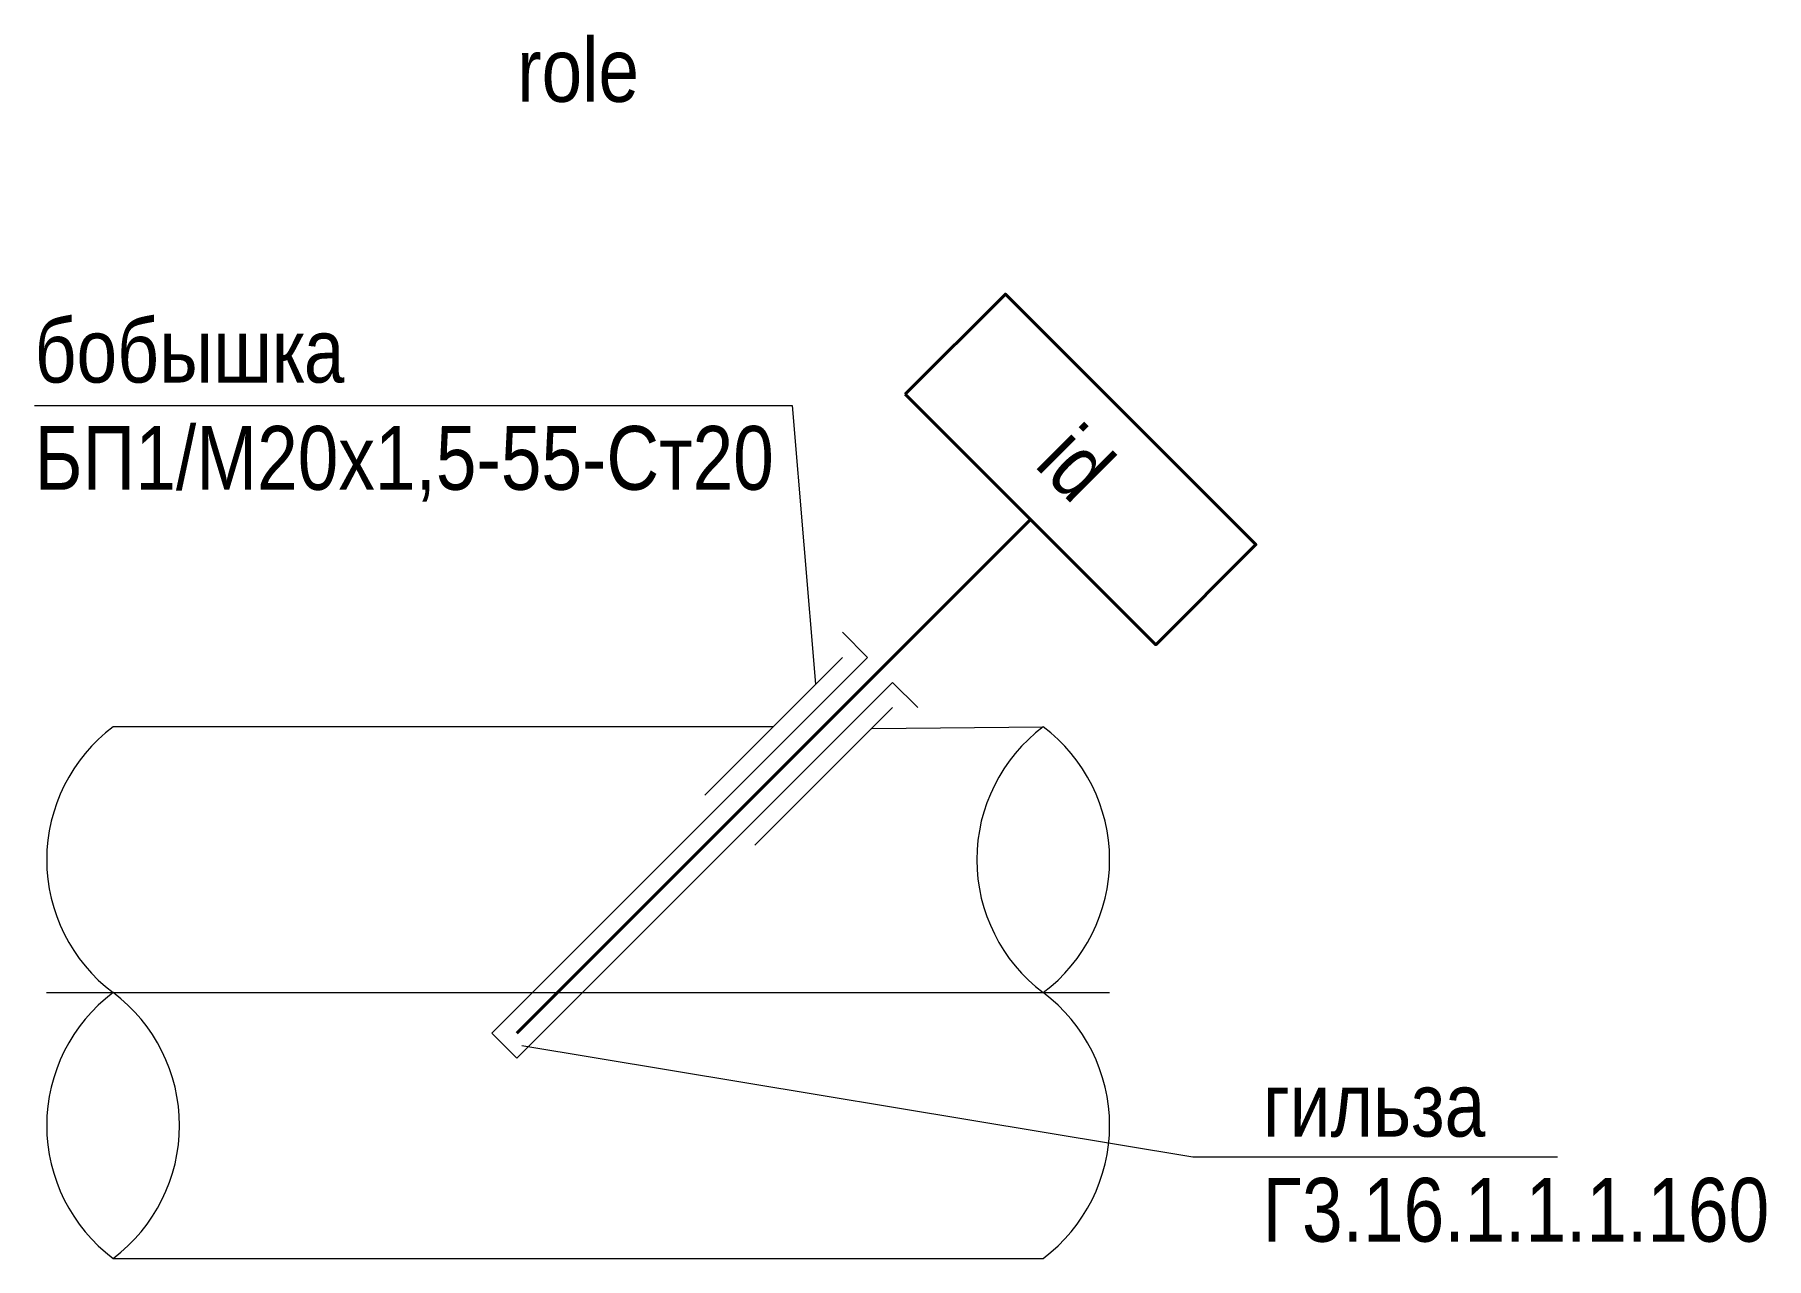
# Model space of a CAD drawing. Header units: feet. Extents: x 24.7 to 73.5, y -40 to -5.5.
import ezdxf

# ---------------------------------------------------------------- set-up
doc = ezdxf.new("R2010")
doc.units = ezdxf.units.FT
doc.header["$MEASUREMENT"] = 0
doc.linetypes.add('4_2_1_2', pattern=[9000, 4000, -2000, 1000, -2000])
for name, color, linetype, lineweight in [('id_params_Ном._пера__1', 7, 'Continuous', 15), ('id_static_Ном._пера__1', 7, 'Continuous', 15), ('id_static_Ном._пера__21', 7, 'Continuous', 40)]:
    doc.layers.add(name, color=color, linetype=linetype, lineweight=lineweight)
doc.styles.add('СГЕНЕРИР_СТИЛЬ_1', font='ARIALN.TTF')

msp = doc.modelspace()

# ---------------------------------------------------------------- linework, layer by layer
at = {"layer": 'id_static_Ном._пера__1', "color": 7, "linetype": 'Continuous', "lineweight": 15}
for p, q in [((24.661, -15.929), (46.039, -15.929)), ((46.039, -15.929), (46.702, -23.798)), ((43.571, -26.929), (47.46, -23.04)), ((44.985, -28.343), (48.874, -24.454)), ((45.5, -25), (26.875, -25)), ((48.284, -25.044), (53.125, -25)), ((57.347, -37.147), (38.414, -34)), ((67.64, -37.147), (57.347, -37.147)), ((26.875, -40), (53.125, -40))]:
    msp.add_line(p, q, dxfattribs=at)
at = {"layer": 'id_static_Ном._пера__1', "color": 7, "linetype": '4_2_1_2', "lineweight": 15}
msp.add_line((25, -32.5), (55, -32.5), dxfattribs=at)
at = {"layer": 'id_static_Ном._пера__1', "color": 7, "linetype": 'Continuous', "lineweight": 15}
msp.add_lwpolyline([(47.46, -22.333), (48.167, -23.04), (37.561, -33.646), (38.268, -34.354), (48.874, -23.747), (49.582, -24.454)], dxfattribs=at)
for centre, start, end in [((29.688, -28.75), 126.8699, 233.1301), ((55.938, -28.75), 126.8699, 233.1301), ((50.312, -28.75), 306.8699, 53.1301), ((29.688, -36.25), 126.8699, 233.1301), ((24.062, -36.25), 306.8699, 53.1301), ((50.312, -36.25), 306.8699, 53.1301)]:
    msp.add_arc(centre, 4.687, start, end, dxfattribs=at)
at = {"layer": 'id_static_Ном._пера__21', "color": 7, "linetype": 'Continuous', "lineweight": 40}
msp.add_line((38.268, -33.646), (52.763, -19.151), dxfattribs=at)
msp.add_lwpolyline([(49.228, -15.615), (56.299, -22.686), (59.127, -19.858), (52.056, -12.787)], close=True, dxfattribs=at)

# ---------------------------------------------------------------- texts
at = {"layer": 'id_params_Ном._пера__1', "color": 7, "linetype": 'Continuous', "lineweight": 15, "insert": (40, -5.563), "char_height": 1.8, "width": 30, "attachment_point": 2, "style": 'СГЕНЕРИР_СТИЛЬ_1'}
msp.add_mtext('\\A1;role', dxfattribs=at)
at = {"layer": 'id_params_Ном._пера__1', "color": 7, "linetype": 'Continuous', "lineweight": 15, "insert": (54.682, -16.923), "char_height": 1.8, "attachment_point": 2, "rotation": 315, "style": 'СГЕНЕРИР_СТИЛЬ_1'}
msp.add_mtext('\\A1;id', dxfattribs=at)
at = {"layer": 'id_static_Ном._пера__1', "color": 7, "linetype": 'Continuous', "lineweight": 15, "char_height": 1.8, "attachment_point": 1, "style": 'СГЕНЕРИР_СТИЛЬ_1'}
for s, insert in [('\\A1;бобышка', (24.661, -13.485)), ('\\A1;БП1/М20х1,5-55-Ст20', (24.661, -16.511)), ('\\A1;гильза', (59.327, -34.764)), ('\\A1;Г3.16.1.1.1.160', (59.327, -37.729))]:
    msp.add_mtext(s, dxfattribs=dict(at, insert=insert))

doc.saveas('drawing.dxf')
